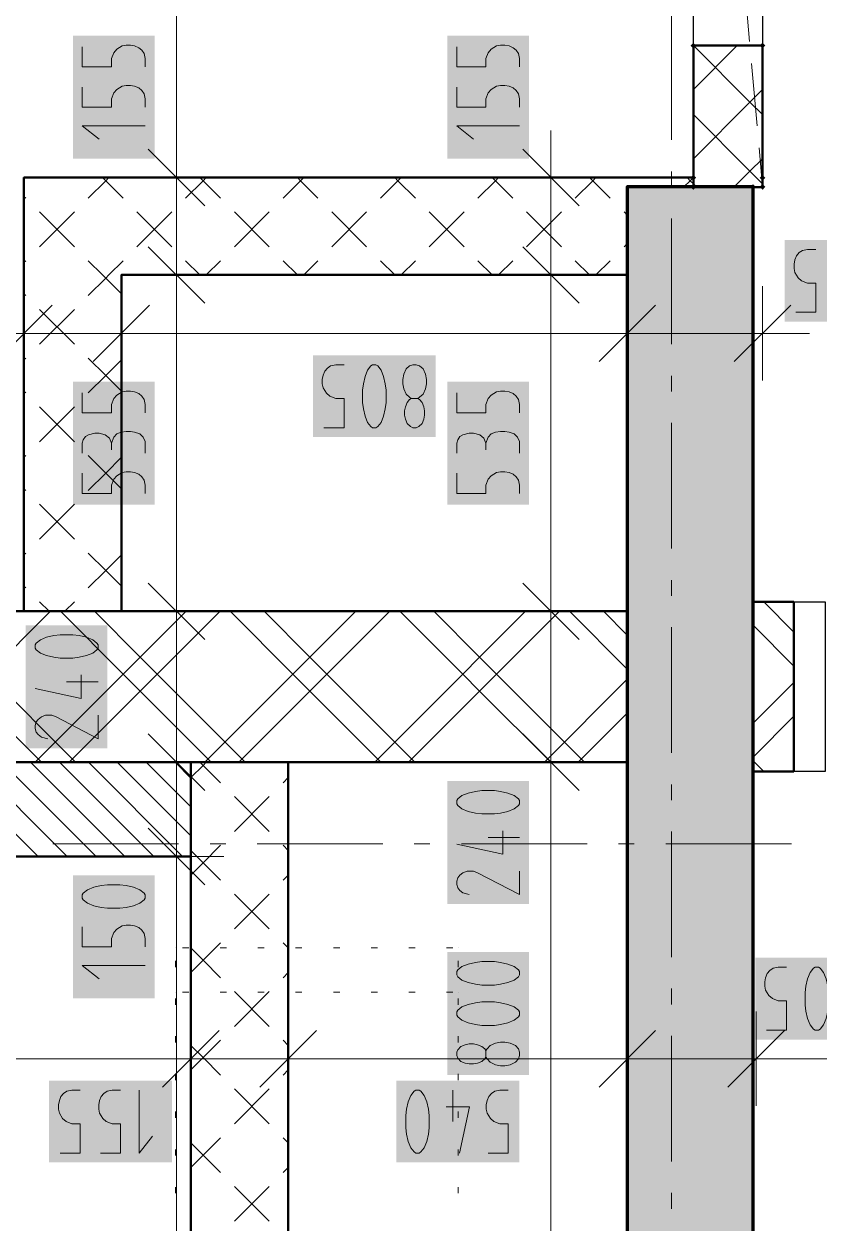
# Model space of a CAD drawing. Header units: millimetres. Extents: x 0 to 594, y 0 to 420.
# Drawn here: x 111.8 to 124.77, y 249.04 to 268.59 of the extents above; entities that cross this region are included whole.
import ezdxf

# ---------------------------------------------------------------- set-up
doc = ezdxf.new("R2010")
doc.units = ezdxf.units.MM
doc.header["$LTSCALE"] = 8
for name, color, linetype in [('PDF_Dvere', 7, 'Continuous'), ('PDF_Koty delkove', 7, 'Continuous'), ('PDF_Nabytek', 7, 'Continuous'), ('PDF_Osy hlavni', 7, 'Continuous'), ('PDF_Preklady', 7, 'Continuous'), ('PDF_Pricky CP', 7, 'Continuous'), ('PDF_Pricky sadrokarton', 7, 'Continuous'), ('PDF_Pricky zdene', 7, 'Continuous'), ('PDF_Steny akusticke', 7, 'Continuous'), ('PDF_Steny obvodove nosne', 7, 'Continuous')]:
    doc.layers.add(name, color=color, linetype=linetype)

msp = doc.modelspace()

# ---------------------------------------------------------------- linework, layer by layer
at = {"layer": 'PDF_Dvere', "lineweight": 25}
for points in [[(123.846, 268.753), (123.846, 268.24), (122.719, 268.24), (122.719, 268.753)], [(124.871, 256.401), (124.359, 256.401), (124.359, 259.169), (124.871, 259.169)]]:
    msp.add_lwpolyline(points, close=True, dxfattribs=at)
at = {"layer": 'PDF_Koty delkove', "lineweight": 18}
for points in [[(114.291, 215.761), (114.291, 230.674), (114.291, 231.802), (114.291, 255.018), (114.291, 256.555), (114.291, 259.015), (114.291, 264.499), (114.291, 266.088), (114.291, 284.64)], [(112.753, 268.219), (112.753, 267.891), (113.231, 267.891), (113.231, 268.028), (113.266, 268.123), (113.317, 268.178), (113.402, 268.233), (113.47, 268.247), (113.538, 268.247), (113.607, 268.233), (113.675, 268.205), (113.726, 268.164), (113.761, 268.11), (113.778, 268.028), (113.778, 267.891)], [(118.86, 268.219), (118.86, 267.891), (119.337, 267.891), (119.337, 268.028), (119.372, 268.123), (119.423, 268.178), (119.508, 268.233), (119.576, 268.247), (119.645, 268.247), (119.713, 268.233)], [(119.713, 268.233), (119.781, 268.205), (119.832, 268.164), (119.867, 268.11), (119.885, 268.028), (119.885, 267.891)], [(112.753, 267.562), (112.753, 267.234), (113.231, 267.234), (113.231, 267.371), (113.266, 267.466), (113.317, 267.521), (113.402, 267.576), (113.47, 267.589), (113.538, 267.589), (113.607, 267.576), (113.675, 267.548), (113.726, 267.507), (113.761, 267.453), (113.778, 267.371), (113.778, 267.234)], [(118.86, 267.562), (118.86, 267.234), (119.337, 267.234), (119.337, 267.371), (119.372, 267.466), (119.423, 267.521), (119.508, 267.576), (119.576, 267.589), (119.645, 267.589), (119.713, 267.576), (119.781, 267.548), (119.832, 267.507), (119.867, 267.453), (119.885, 267.371), (119.885, 267.234)], [(113.778, 266.932), (112.753, 266.932)], [(112.753, 266.932), (113.026, 266.714)], [(119.885, 266.932), (118.86, 266.932), (119.132, 266.714)], [(120.397, 266.088), (120.397, 266.856)], [(114.752, 265.626), (113.83, 266.549)], [(120.858, 265.626), (119.936, 266.549)], [(115.06, 266.088), (114.291, 266.088), (113.522, 266.088)], [(121.166, 266.088), (120.397, 266.088), (119.628, 266.088)], [(120.397, 246.767), (120.397, 248.355), (120.397, 256.555), (120.397, 259.015), (120.397, 264.499), (120.397, 266.088)], [(114.752, 264.038), (113.83, 264.96)], [(120.858, 264.038), (119.936, 264.96)], [(124.375, 264.744), (124.402, 264.812), (124.443, 264.863), (124.497, 264.898), (124.579, 264.916), (124.716, 264.916)], [(124.388, 263.891), (124.716, 263.891), (124.716, 264.368), (124.579, 264.368), (124.484, 264.403), (124.429, 264.454), (124.375, 264.539), (124.361, 264.607), (124.361, 264.676), (124.375, 264.744)], [(111.802, 264.316), (111.802, 263.547), (111.802, 262.778)], [(113.391, 264.316), (113.391, 263.547), (113.391, 262.778)], [(115.06, 264.499), (114.291, 264.499), (113.522, 264.499)], [(121.166, 264.499), (120.397, 264.499), (119.628, 264.499)], [(121.642, 264.316), (121.642, 263.547), (121.642, 262.778)], [(123.846, 264.316), (123.846, 263.547), (123.846, 262.778)], [(112.264, 264.008), (111.341, 263.086)], [(113.852, 264.008), (112.93, 263.086)], [(122.104, 264.008), (121.181, 263.086)], [(124.307, 264.008), (123.385, 263.086)], [(123.846, 263.547), (121.642, 263.547), (120.764, 263.547), (115.442, 263.547), (113.391, 263.547), (111.802, 263.547), (111.094, 263.547), (110.239, 263.547), (107.305, 263.547), (101.421, 263.547)], [(123.846, 263.547), (124.615, 263.547)], [(116.695, 262.009), (117.023, 262.009), (117.023, 262.487), (116.886, 262.487), (116.791, 262.522), (116.736, 262.573), (116.682, 262.658), (116.668, 262.726), (116.668, 262.795), (116.682, 262.863), (116.709, 262.931), (116.75, 262.982), (116.804, 263.017), (116.886, 263.034), (117.023, 263.034)], [(117.489, 262.009), (117.543, 262.009), (117.571, 262.026), (117.625, 262.095), (117.666, 262.197), (117.694, 262.317), (117.708, 262.418), (117.708, 262.623), (117.694, 262.726), (117.666, 262.846), (117.625, 262.948), (117.571, 263.017), (117.543, 263.034), (117.489, 263.034), (117.461, 263.017), (117.407, 262.948), (117.366, 262.846), (117.339, 262.726), (117.325, 262.623)], [(112.753, 262.579), (112.753, 262.25), (113.231, 262.25), (113.231, 262.388), (113.266, 262.483), (113.317, 262.538), (113.402, 262.592), (113.47, 262.606), (113.538, 262.606), (113.607, 262.592), (113.675, 262.565), (113.726, 262.524), (113.761, 262.47), (113.778, 262.388), (113.778, 262.25)], [(117.325, 262.623), (117.325, 262.418), (117.339, 262.317), (117.366, 262.197), (117.407, 262.095), (117.461, 262.026), (117.489, 262.009)], [(118.86, 262.579), (118.86, 262.25), (119.337, 262.25), (119.337, 262.388), (119.372, 262.483), (119.423, 262.538), (119.508, 262.592), (119.576, 262.606), (119.645, 262.606), (119.713, 262.592), (119.781, 262.565), (119.832, 262.524), (119.867, 262.47), (119.885, 262.388), (119.885, 262.25)], [(118.228, 262.487), (118.255, 262.47), (118.296, 262.418), (118.323, 262.351), (118.337, 262.282), (118.337, 262.213), (118.323, 262.146), (118.296, 262.077), (118.241, 262.026), (118.2, 262.009), (118.146, 262.009), (118.105, 262.026), (118.05, 262.077), (118.023, 262.146), (118.009, 262.213), (118.009, 262.282), (118.023, 262.351), (118.05, 262.418), (118.091, 262.47), (118.118, 262.487)], [(112.753, 261.593), (112.753, 261.758), (112.77, 261.813), (112.805, 261.867), (112.856, 261.895), (112.957, 261.922), (113.026, 261.922), (113.129, 261.895), (113.197, 261.84), (113.231, 261.758), (113.231, 261.648)], [(113.778, 261.593), (113.778, 261.785), (113.744, 261.853), (113.692, 261.908), (113.607, 261.935), (113.538, 261.949), (113.47, 261.949), (113.385, 261.935), (113.317, 261.908), (113.266, 261.853), (113.231, 261.758)], [(118.86, 261.593), (118.86, 261.758), (118.876, 261.813), (118.911, 261.867), (118.962, 261.895), (119.064, 261.922), (119.132, 261.922), (119.235, 261.895), (119.303, 261.84), (119.337, 261.758)], [(119.885, 261.593), (119.885, 261.785), (119.85, 261.853), (119.798, 261.908), (119.713, 261.935), (119.645, 261.949), (119.576, 261.949), (119.491, 261.935), (119.423, 261.908), (119.372, 261.853), (119.337, 261.758), (119.337, 261.648)], [(112.753, 261.265), (112.753, 260.936), (113.231, 260.936), (113.231, 261.073), (113.266, 261.169), (113.317, 261.224), (113.402, 261.278), (113.47, 261.292), (113.538, 261.292), (113.607, 261.278), (113.675, 261.251), (113.726, 261.21), (113.761, 261.156), (113.778, 261.073), (113.778, 260.936)], [(118.86, 261.265), (118.86, 260.936), (119.337, 260.936), (119.337, 261.073), (119.372, 261.169), (119.423, 261.224), (119.508, 261.278), (119.576, 261.292), (119.645, 261.292), (119.713, 261.278), (119.781, 261.251), (119.832, 261.21), (119.867, 261.156), (119.885, 261.073), (119.885, 260.936)], [(114.752, 258.554), (113.83, 259.476)], [(120.858, 258.554), (119.936, 259.476)], [(115.06, 259.015), (114.291, 259.015), (113.522, 259.015)], [(121.166, 259.015), (120.397, 259.015), (119.628, 259.015)], [(112.599, 258.634), (112.394, 258.634), (112.292, 258.62), (112.172, 258.593), (112.07, 258.552), (112.001, 258.498), (111.985, 258.47), (111.985, 258.416), (112.001, 258.388), (112.07, 258.334), (112.172, 258.293), (112.292, 258.265), (112.394, 258.251), (112.599, 258.251), (112.701, 258.265), (112.821, 258.293), (112.923, 258.334), (112.992, 258.388), (113.01, 258.416), (113.01, 258.47), (112.992, 258.498), (112.923, 258.552), (112.821, 258.593), (112.701, 258.62)], [(112.701, 258.62), (112.599, 258.634)], [(112.736, 257.977), (112.736, 257.594), (111.985, 257.759)], [(113.01, 257.868), (112.497, 257.868)], [(113.01, 257.32), (113.01, 256.937), (112.326, 257.293), (112.257, 257.32), (112.155, 257.32), (112.087, 257.293), (112.036, 257.252), (112.001, 257.211), (111.985, 257.156), (111.985, 257.102), (112.001, 257.047), (112.036, 257.006), (112.087, 256.964), (112.189, 256.937)], [(114.752, 256.094), (113.83, 257.016)], [(120.858, 256.094), (119.936, 257.016)], [(115.06, 256.555), (114.291, 256.555), (113.522, 256.555)], [(121.166, 256.555), (120.397, 256.555), (119.628, 256.555)], [(114.752, 254.556), (113.83, 255.479)], [(119.611, 255.437), (119.611, 255.054), (118.86, 255.219)], [(119.885, 255.328), (119.372, 255.328)], [(115.06, 255.018), (114.291, 255.018), (113.522, 255.018)], [(119.885, 254.78), (119.885, 254.397), (119.201, 254.753), (119.132, 254.78), (119.03, 254.78), (118.962, 254.753), (118.911, 254.712), (118.876, 254.671), (118.86, 254.616), (118.86, 254.562), (118.876, 254.507), (118.911, 254.466), (118.962, 254.425), (119.064, 254.397)], [(113.367, 254.557), (113.162, 254.557), (113.061, 254.543), (112.941, 254.516), (112.838, 254.475), (112.77, 254.42), (112.753, 254.393), (112.753, 254.338), (112.77, 254.31), (112.838, 254.256), (112.941, 254.215), (113.061, 254.187), (113.162, 254.173), (113.367, 254.173)], [(113.367, 254.173), (113.47, 254.187), (113.59, 254.215), (113.692, 254.256), (113.761, 254.31), (113.778, 254.338), (113.778, 254.393), (113.761, 254.42), (113.692, 254.475), (113.59, 254.516), (113.47, 254.543), (113.367, 254.557)], [(112.753, 253.873), (112.753, 253.544), (113.231, 253.544), (113.231, 253.681), (113.266, 253.777), (113.317, 253.832), (113.402, 253.886), (113.47, 253.9), (113.538, 253.9), (113.607, 253.886), (113.675, 253.859), (113.726, 253.818), (113.761, 253.763), (113.778, 253.681), (113.778, 253.544)], [(113.778, 253.243), (112.753, 253.243), (113.026, 253.024)], [(123.911, 252.187), (124.239, 252.187), (124.239, 252.665), (124.102, 252.665), (124.007, 252.7), (123.952, 252.751), (123.898, 252.836), (123.884, 252.904), (123.884, 252.973), (123.898, 253.041), (123.925, 253.109), (123.966, 253.16), (124.02, 253.195), (124.102, 253.212), (124.239, 253.212)], [(124.787, 252.204), (124.841, 252.272), (124.883, 252.375), (124.91, 252.495), (124.924, 252.596), (124.924, 252.801), (124.91, 252.904), (124.883, 253.024), (124.841, 253.126), (124.787, 253.195), (124.759, 253.212), (124.705, 253.212), (124.677, 253.195), (124.623, 253.126), (124.582, 253.024), (124.555, 252.904), (124.541, 252.801)], [(124.541, 252.801), (124.541, 252.596), (124.555, 252.495), (124.582, 252.375), (124.623, 252.272), (124.677, 252.204), (124.705, 252.187), (124.759, 252.187), (124.787, 252.204)], [(119.474, 252.647), (119.269, 252.647), (119.167, 252.633), (119.047, 252.606), (118.945, 252.565), (118.876, 252.511), (118.86, 252.483), (118.86, 252.429), (118.876, 252.401), (118.945, 252.347), (119.047, 252.306), (119.167, 252.278)], [(119.167, 252.278), (119.269, 252.264), (119.474, 252.264), (119.576, 252.278), (119.696, 252.306), (119.798, 252.347), (119.867, 252.401), (119.885, 252.429), (119.885, 252.483), (119.867, 252.511), (119.798, 252.565), (119.696, 252.606), (119.576, 252.633), (119.474, 252.647)], [(114.524, 252.489), (114.524, 251.721), (114.524, 250.952)], [(116.112, 252.489), (116.112, 251.721), (116.112, 250.952)], [(121.642, 252.489), (121.642, 251.721), (121.642, 250.952)], [(123.744, 252.489), (123.744, 251.721), (123.744, 250.952)], [(123.744, 252.489), (123.744, 251.721), (123.744, 250.952)], [(114.985, 252.182), (114.062, 251.259)], [(116.574, 252.182), (115.651, 251.259)], [(122.104, 252.182), (121.181, 251.259)], [(124.205, 252.182), (123.282, 251.259)], [(124.205, 252.182), (123.282, 251.259)], [(119.337, 251.744), (119.32, 251.717), (119.269, 251.676), (119.201, 251.648), (119.132, 251.635), (119.064, 251.635), (118.996, 251.648), (118.927, 251.676), (118.876, 251.731), (118.86, 251.772), (118.86, 251.826), (118.876, 251.867), (118.927, 251.922), (118.996, 251.949), (119.064, 251.963), (119.132, 251.963), (119.201, 251.949), (119.269, 251.922), (119.32, 251.881), (119.337, 251.854)], [(123.744, 251.721), (121.642, 251.721), (121.586, 251.721), (117.226, 251.721), (116.112, 251.721), (114.524, 251.721), (111.78, 251.721), (109.574, 251.721), (105.828, 251.721), (100.809, 251.721), (97.099, 251.721), (95.556, 251.721), (94.531, 251.721), (93.199, 251.721), (91.378, 251.721), (65.422, 251.721)], [(123.744, 251.721), (122.975, 251.721)], [(123.744, 251.721), (124.512, 251.721)], [(263.706, 251.721), (207.024, 251.721), (199.132, 251.721), (191.649, 251.721), (153.11, 251.721), (151.623, 251.721), (138.708, 251.721), (129.483, 251.721), (123.744, 251.721)], [(112.392, 250.183), (112.72, 250.183), (112.72, 250.661), (112.583, 250.661), (112.488, 250.696), (112.433, 250.747), (112.379, 250.832), (112.365, 250.9), (112.365, 250.968), (112.379, 251.037), (112.406, 251.105), (112.447, 251.156), (112.501, 251.191), (112.583, 251.208)], [(112.583, 251.208), (112.72, 251.208)], [(113.049, 250.183), (113.377, 250.183), (113.377, 250.661), (113.24, 250.661), (113.145, 250.696), (113.09, 250.747), (113.036, 250.832), (113.022, 250.9), (113.022, 250.968), (113.036, 251.037), (113.063, 251.105), (113.104, 251.156), (113.158, 251.191), (113.24, 251.208), (113.377, 251.208)], [(113.679, 251.208), (113.679, 250.183), (113.897, 250.456)], [(118.069, 250.371), (118.111, 250.268), (118.165, 250.2), (118.193, 250.183), (118.247, 250.183), (118.275, 250.2), (118.329, 250.268), (118.37, 250.371), (118.398, 250.491), (118.412, 250.592), (118.412, 250.797), (118.398, 250.9), (118.37, 251.02), (118.329, 251.122), (118.275, 251.191), (118.247, 251.208), (118.193, 251.208), (118.165, 251.191), (118.111, 251.122), (118.069, 251.02), (118.042, 250.9), (118.028, 250.797)], [(118.795, 251.208), (118.795, 250.696)], [(119.37, 250.183), (119.698, 250.183), (119.698, 250.661), (119.561, 250.661), (119.466, 250.696), (119.411, 250.747), (119.356, 250.832), (119.342, 250.9), (119.342, 250.968), (119.356, 251.037), (119.384, 251.105), (119.425, 251.156), (119.479, 251.191), (119.561, 251.208), (119.698, 251.208)], [(118.685, 250.934), (119.069, 250.934), (118.904, 250.183)], [(118.028, 250.797), (118.028, 250.592), (118.042, 250.491), (118.069, 250.371)]]:
    msp.add_lwpolyline(points, dxfattribs=at)
for points in [[(117.982, 262.795), (117.982, 262.726), (117.996, 262.641), (118.036, 262.556), (118.091, 262.505), (118.118, 262.487), (118.228, 262.487), (118.255, 262.505), (118.31, 262.556), (118.351, 262.641), (118.365, 262.726), (118.365, 262.795), (118.351, 262.88), (118.31, 262.966), (118.255, 263.017), (118.2, 263.034), (118.146, 263.034), (118.091, 263.017), (118.036, 262.966), (117.996, 262.88)], [(119.474, 256.094), (119.269, 256.094), (119.167, 256.08), (119.047, 256.053), (118.945, 256.012), (118.876, 255.958), (118.86, 255.93), (118.86, 255.876), (118.876, 255.848), (118.945, 255.794), (119.047, 255.753), (119.167, 255.725), (119.269, 255.711), (119.474, 255.711), (119.576, 255.725), (119.696, 255.753), (119.798, 255.794), (119.867, 255.848), (119.885, 255.876), (119.885, 255.93), (119.867, 255.958), (119.798, 256.012), (119.696, 256.053), (119.576, 256.08)], [(119.474, 253.304), (119.269, 253.304), (119.167, 253.29), (119.047, 253.263), (118.945, 253.222), (118.876, 253.168), (118.86, 253.14), (118.86, 253.086), (118.876, 253.058), (118.945, 253.004), (119.047, 252.963), (119.167, 252.935), (119.269, 252.921), (119.474, 252.921), (119.576, 252.935), (119.696, 252.963), (119.798, 253.004), (119.867, 253.058), (119.885, 253.086), (119.885, 253.14), (119.867, 253.168), (119.798, 253.222), (119.696, 253.263), (119.576, 253.29)], [(119.645, 251.99), (119.576, 251.99), (119.491, 251.976), (119.406, 251.936), (119.355, 251.881), (119.337, 251.854), (119.337, 251.744), (119.355, 251.717), (119.406, 251.662), (119.491, 251.621), (119.576, 251.607), (119.645, 251.607), (119.73, 251.621), (119.816, 251.662), (119.867, 251.717), (119.885, 251.772), (119.885, 251.826), (119.867, 251.881), (119.816, 251.936), (119.73, 251.976)]]:
    msp.add_lwpolyline(points, close=True, dxfattribs=at)
at = {"layer": 'PDF_Koty delkove', "color": 7, "lineweight": 18, "true_color": 0xffffff, "transparency": 33554559}
for points in [[(113.932, 266.395), (113.932, 268.4), (112.6, 266.395), (112.6, 268.4)], [(120.038, 266.395), (120.038, 268.4), (118.706, 266.395), (118.706, 268.4)], [(126.212, 265.069), (124.207, 265.069), (126.212, 263.737), (124.207, 263.737)], [(118.519, 263.188), (116.514, 263.188), (118.519, 261.856), (116.514, 261.856)], [(113.932, 260.755), (113.932, 262.759), (112.6, 260.755), (112.6, 262.759)], [(120.038, 260.755), (120.038, 262.759), (118.706, 260.755), (118.706, 262.759)], [(113.163, 256.783), (113.163, 258.788), (111.831, 256.783), (111.831, 258.788)], [(120.038, 254.243), (120.038, 256.248), (118.706, 254.243), (118.706, 256.248)], [(113.932, 252.705), (113.932, 254.71), (112.6, 252.705), (112.6, 254.71)], [(120.038, 251.453), (120.038, 253.458), (118.706, 251.453), (118.706, 253.458)], [(125.735, 253.366), (123.73, 253.366), (125.735, 252.034), (123.73, 252.034)], [(114.216, 251.362), (112.211, 251.362), (114.216, 250.029), (112.211, 250.029)], [(119.88, 251.362), (117.875, 251.362), (119.88, 250.029), (117.875, 250.029)]]:
    msp.add_solid(points, dxfattribs=at)
at = {"layer": 'PDF_Nabytek', "lineweight": 13}
for points in [[(114.271, 253.526), (114.271, 253.526)], [(114.271, 253.526), (114.271, 253.526)], [(114.491, 253.526), (114.388, 253.526)], [(115.106, 253.526), (115.003, 253.526)], [(115.721, 253.526), (115.618, 253.526)], [(116.336, 253.526), (116.233, 253.526)], [(116.951, 253.526), (116.848, 253.526)], [(117.566, 253.526), (117.463, 253.526)], [(118.181, 253.526), (118.078, 253.526)], [(118.796, 253.526), (118.693, 253.526)], [(118.883, 253.526), (118.883, 253.526)], [(118.883, 253.526), (118.883, 253.526)], [(114.271, 253.216), (114.271, 253.318)], [(118.883, 253.216), (118.883, 253.318)], [(114.271, 252.808), (114.271, 252.808)], [(114.491, 252.808), (114.388, 252.808)], [(115.106, 252.808), (115.003, 252.808)], [(115.721, 252.808), (115.618, 252.808)], [(116.336, 252.808), (116.233, 252.808)], [(116.951, 252.808), (116.848, 252.808)], [(117.566, 252.808), (117.463, 252.808)], [(118.181, 252.808), (118.078, 252.808)], [(118.796, 252.808), (118.693, 252.808)], [(118.883, 252.808), (118.883, 252.808)], [(114.271, 252.601), (114.271, 252.703)], [(118.883, 252.601), (118.883, 252.703)], [(114.271, 251.986), (114.271, 252.088)], [(118.883, 251.986), (118.883, 252.088)], [(114.271, 251.371), (114.271, 251.473)], [(118.883, 251.371), (118.883, 251.473)], [(114.271, 250.756), (114.271, 250.858)], [(118.883, 250.756), (118.883, 250.858)], [(114.271, 250.141), (114.271, 250.243)], [(118.883, 250.141), (118.883, 250.243)], [(114.271, 249.526), (114.271, 249.628)], [(118.883, 249.526), (118.883, 249.628)]]:
    msp.add_lwpolyline(points, dxfattribs=at)
at = {"layer": 'PDF_Osy hlavni', "lineweight": 18}
for points in [[(122.36, 266.7), (122.36, 268.75)], [(122.36, 265.932), (122.36, 266.188)], [(122.36, 263.369), (122.36, 265.419)], [(122.36, 262.6), (122.36, 262.857)], [(122.36, 260.038), (122.36, 262.088)], [(122.36, 259.269), (122.36, 259.525)], [(122.36, 256.707), (122.36, 258.757)], [(122.36, 255.938), (122.36, 256.194)], [(122.36, 253.375), (122.36, 255.425)], [(114.324, 255.223), (112.275, 255.223)], [(115.093, 255.223), (114.837, 255.223)], [(117.656, 255.223), (115.606, 255.223)], [(118.424, 255.223), (118.168, 255.223)], [(120.987, 255.223), (118.937, 255.223)], [(121.756, 255.223), (121.499, 255.223)], [(124.318, 255.223), (122.268, 255.223)], [(122.36, 252.607), (122.36, 252.863)], [(122.36, 250.044), (122.36, 252.094)], [(122.36, 249.275), (122.36, 249.532)]]:
    msp.add_lwpolyline(points, dxfattribs=at)
at = {"layer": 'PDF_Preklady', "lineweight": 18}
for points in [[(123.637, 268.307), (123.547, 269.328)], [(122.719, 268.24), (122.719, 268.494)], [(123.846, 268.24), (123.846, 268.494)], [(122.719, 267.469), (122.719, 268.24)], [(123.846, 267.469), (123.846, 268.24)], [(123.759, 266.928), (123.669, 267.949)], [(122.719, 266.088), (122.719, 267.11)], [(123.846, 266.085), (123.846, 267.11)], [(123.692, 265.934), (123.846, 265.934), (123.79, 266.571)], [(122.719, 266.085), (122.719, 266.088)], [(123.692, 265.934), (123.037, 265.934)]]:
    msp.add_lwpolyline(points, dxfattribs=at)
at = {"layer": 'PDF_Preklady', "lineweight": 18, "transparency": 33554559}
for points in [[(122.719, 268.194), (122.672, 268.24), (122.765, 268.24), (122.719, 268.286)], [(122.719, 268.194), (122.672, 268.24), (122.765, 268.24), (122.719, 268.286)], [(123.846, 268.194), (123.8, 268.24), (123.892, 268.24), (123.846, 268.286)], [(123.846, 268.194), (123.8, 268.24), (123.892, 268.24), (123.846, 268.286)], [(122.719, 266.042), (122.672, 266.088), (122.765, 266.088), (122.719, 266.134)], [(122.719, 266.042), (122.672, 266.088), (122.765, 266.088), (122.719, 266.134)], [(123.846, 266.036), (123.8, 266.083), (123.892, 266.083), (123.846, 266.129)], [(123.846, 266.036), (123.8, 266.083), (123.892, 266.083), (123.846, 266.129)], [(122.719, 265.888), (122.672, 265.934), (122.765, 265.934), (122.719, 265.98)], [(122.765, 265.934), (122.719, 265.888), (122.719, 265.98), (122.672, 265.934)], [(123.738, 265.934), (123.692, 265.888), (123.692, 265.98), (123.646, 265.934)], [(123.738, 265.934), (123.692, 265.888), (123.692, 265.98), (123.646, 265.934)], [(123.85, 265.888), (123.8, 265.93), (123.892, 265.938), (123.842, 265.98)], [(123.846, 265.888), (123.8, 265.934), (123.892, 265.934), (123.846, 265.98)], [(123.892, 265.934), (123.846, 265.888), (123.846, 265.98), (123.8, 265.934)]]:
    msp.add_solid(points, dxfattribs=at)
at = {"layer": 'PDF_Pricky CP', "lineweight": 50}
for points in [[(111.802, 264.499), (111.802, 259.015), (113.391, 259.015), (113.391, 264.499), (121.642, 264.499), (121.642, 265.934), (122.719, 265.934), (122.719, 266.088), (111.802, 266.088), (111.802, 264.499)], [(116.112, 248.355), (116.112, 256.555), (114.524, 256.555), (114.524, 246.767), (116.112, 246.767)]]:
    msp.add_lwpolyline(points, dxfattribs=at)
at = {"layer": 'PDF_Pricky CP', "lineweight": 9}
for points in [[(113.419, 265.752), (113.135, 266.036), (113.084, 266.088)], [(113.135, 266.036), (113.186, 266.088)], [(114.439, 265.752), (114.724, 266.036), (114.775, 266.088)], [(115.008, 265.752), (114.724, 266.036), (114.672, 266.088)], [(116.597, 265.752), (116.312, 266.036), (116.261, 266.088)], [(116.312, 266.036), (116.364, 266.088)], [(118.185, 265.752), (117.901, 266.036), (117.85, 266.088)], [(117.901, 266.036), (117.952, 266.088)], [(119.774, 265.752), (119.49, 266.036), (119.439, 266.088)], [(119.49, 266.036), (119.541, 266.088)], [(121.363, 265.752), (121.079, 266.036), (121.027, 266.088)], [(121.079, 266.036), (121.13, 266.088)], [(122.565, 265.934), (122.667, 266.036), (122.719, 266.088)], [(122.719, 265.985), (122.667, 266.036), (122.616, 266.088)], [(113.135, 266.036), (112.85, 265.752)], [(116.312, 266.036), (116.028, 265.752)], [(117.901, 266.036), (117.617, 265.752)], [(119.49, 266.036), (119.205, 265.752)], [(121.079, 266.036), (120.794, 265.752)], [(111.831, 265.752), (111.802, 265.78)], [(112.625, 264.958), (112.056, 265.526)], [(112.625, 265.526), (112.056, 264.958)], [(114.214, 264.958), (113.645, 265.526)], [(114.214, 265.526), (113.645, 264.958)], [(115.802, 264.958), (115.234, 265.526)], [(115.802, 265.526), (115.234, 264.958)], [(117.391, 264.958), (116.822, 265.526)], [(117.391, 265.526), (116.822, 264.958)], [(118.98, 264.958), (118.411, 265.526)], [(118.98, 265.526), (118.411, 264.958)], [(120.569, 264.958), (120, 265.526)], [(120.569, 265.526), (120, 264.958)], [(121.642, 265.473), (121.589, 265.526)], [(121.642, 265.011), (121.589, 264.958)], [(111.802, 264.704), (111.831, 264.732)], [(113.084, 264.499), (112.85, 264.732)], [(113.186, 264.499), (113.419, 264.732)], [(114.672, 264.499), (114.439, 264.732)], [(114.775, 264.499), (115.008, 264.732)], [(116.261, 264.499), (116.028, 264.732)], [(116.364, 264.499), (116.597, 264.732)], [(117.85, 264.499), (117.617, 264.732)], [(117.952, 264.499), (118.185, 264.732)], [(119.439, 264.499), (119.205, 264.732)], [(119.541, 264.499), (119.774, 264.732)], [(121.027, 264.499), (120.794, 264.732)], [(121.13, 264.499), (121.363, 264.732)], [(112.85, 264.163), (113.135, 264.448), (113.186, 264.499)], [(113.391, 264.191), (113.135, 264.448), (113.084, 264.499)], [(111.831, 264.163), (111.802, 264.191)], [(112.625, 263.369), (112.056, 263.938)], [(112.625, 263.938), (112.056, 263.369)], [(111.802, 263.115), (111.831, 263.143)], [(113.391, 262.603), (113.135, 262.859), (112.85, 263.143)], [(112.85, 262.575), (113.135, 262.859), (113.391, 263.115)], [(111.831, 262.575), (111.802, 262.603)], [(112.625, 261.78), (112.056, 262.349)], [(112.625, 262.349), (112.056, 261.78)], [(111.802, 261.526), (111.831, 261.555)], [(113.391, 261.014), (113.135, 261.27), (112.85, 261.555)], [(112.85, 260.986), (113.135, 261.27), (113.391, 261.526)], [(111.831, 260.986), (111.802, 261.014)], [(112.625, 260.191), (112.056, 260.76)], [(112.625, 260.76), (112.056, 260.191)], [(111.802, 259.938), (111.831, 259.966)], [(113.391, 259.425), (113.135, 259.681), (112.85, 259.966)], [(112.85, 259.397), (113.135, 259.681), (113.391, 259.938)], [(111.831, 259.397), (111.802, 259.425)], [(112.212, 259.015), (112.056, 259.171)], [(112.625, 259.171), (112.469, 259.015)], [(114.524, 256.304), (114.724, 256.504), (114.775, 256.555)], [(115.008, 256.22), (114.724, 256.504), (114.672, 256.555)], [(116.112, 256.304), (116.028, 256.22)], [(115.802, 255.425), (115.234, 255.994)], [(115.802, 255.994), (115.234, 255.425)], [(115.008, 254.631), (114.724, 254.915), (115.008, 255.2)], [(116.112, 255.115), (116.028, 255.2)], [(114.724, 254.915), (114.524, 255.115)], [(114.724, 254.915), (114.524, 254.715)], [(116.112, 254.715), (116.028, 254.631)], [(115.802, 253.836), (115.234, 254.405)], [(115.802, 254.405), (115.234, 253.836)], [(114.524, 253.127), (114.724, 253.327), (115.008, 253.611)], [(116.112, 253.526), (116.028, 253.611)], [(115.008, 253.042), (114.724, 253.327), (114.524, 253.526)], [(116.112, 253.127), (116.028, 253.042)], [(115.802, 252.248), (115.234, 252.817)], [(115.802, 252.817), (115.234, 252.248)], [(115.008, 251.453), (114.724, 251.738), (115.008, 252.022)], [(116.112, 251.938), (116.028, 252.022)], [(114.724, 251.738), (114.524, 251.938)], [(114.724, 251.738), (114.524, 251.538)], [(116.112, 251.538), (116.028, 251.453)], [(115.802, 250.659), (115.234, 251.228)], [(115.802, 251.228), (115.234, 250.659)], [(114.524, 249.949), (114.724, 250.149), (115.008, 250.433)], [(116.112, 250.349), (116.028, 250.433)], [(115.008, 249.865), (114.724, 250.149), (114.524, 250.349)], [(116.112, 249.949), (116.028, 249.865)], [(115.802, 249.07), (115.234, 249.639)], [(115.802, 249.639), (115.234, 249.07)]]:
    msp.add_lwpolyline(points, dxfattribs=at)
at = {"layer": 'PDF_Pricky sadrokarton', "lineweight": 50}
msp.add_lwpolyline([(95.556, 255.018), (97.094, 255.018), (114.524, 255.018), (114.524, 256.555), (94.531, 256.555), (94.531, 255.018)], dxfattribs=at)
at = {"layer": 'PDF_Pricky sadrokarton', "lineweight": 9}
for points in [[(112.034, 255.018), (110.497, 256.555)], [(112.505, 255.018), (110.968, 256.555)], [(112.977, 255.018), (111.439, 256.555)], [(113.448, 255.018), (111.91, 256.555)], [(113.919, 255.018), (112.381, 256.555)], [(114.39, 255.018), (112.852, 256.555)], [(114.524, 255.355), (113.323, 256.555)], [(114.524, 255.826), (113.795, 256.555)], [(114.524, 256.297), (114.266, 256.555)]]:
    msp.add_lwpolyline(points, dxfattribs=at)
at = {"layer": 'PDF_Pricky zdene', "lineweight": 9}
for points in [[(123.846, 267.113), (123.641, 267.318), (122.719, 268.24)], [(123.436, 268.24), (122.719, 267.523)], [(123.846, 267.523), (123.641, 267.318), (122.719, 266.395)], [(123.846, 265.985), (123.641, 266.19), (122.719, 267.113)], [(123.846, 266.395), (123.641, 266.19), (123.385, 265.934)], [(122.77, 265.934), (122.719, 265.985)]]:
    msp.add_lwpolyline(points, dxfattribs=at)
at = {"layer": 'PDF_Pricky zdene', "lineweight": 50}
msp.add_lwpolyline([(122.719, 268.24), (123.846, 268.24), (123.846, 265.934), (123.846, 265.929), (123.692, 265.929), (123.692, 265.934), (122.719, 265.934), (122.719, 266.088), (122.719, 268.24)], dxfattribs=at)
at = {"layer": 'PDF_Steny akusticke', "lineweight": 50}
for points in [[(124.359, 259.169), (123.846, 259.169), (123.692, 259.169), (123.692, 259.015), (123.692, 256.401), (123.744, 256.401), (124.359, 256.401)], [(124.359, 259.169), (124.359, 256.401)], [(93.199, 259.015), (93.199, 256.555), (94.531, 256.555), (114.524, 256.555), (116.112, 256.555), (121.642, 256.555), (121.642, 259.015), (113.391, 259.015), (111.802, 259.015), (95.812, 259.015)]]:
    msp.add_lwpolyline(points, dxfattribs=at)
at = {"layer": 'PDF_Steny akusticke', "lineweight": 9}
for points in [[(124.359, 258.677), (123.867, 259.169)], [(112.643, 256.555), (111.208, 257.99), (110.931, 258.267), (110.183, 259.015)], [(110.931, 257.713), (111.208, 257.99), (112.233, 259.015)], [(111.987, 256.555), (113.422, 257.99), (113.699, 258.267), (114.447, 259.015)], [(112.54, 256.555), (113.699, 257.713), (113.422, 257.99), (112.397, 259.015)], [(115.41, 256.555), (113.975, 257.99), (113.699, 258.267), (112.95, 259.015)], [(113.699, 257.713), (113.975, 257.99), (115, 259.015)], [(117.214, 259.015), (116.466, 258.267), (116.189, 257.99), (115.164, 259.015)], [(118.178, 256.555), (116.743, 257.99), (116.466, 258.267), (115.718, 259.015)], [(116.466, 257.713), (116.743, 257.99), (117.768, 259.015)], [(118.957, 257.99), (117.932, 259.015)], [(118.075, 256.555), (119.234, 257.713), (119.51, 257.99), (120.535, 259.015)], [(120.945, 256.555), (119.51, 257.99), (119.234, 258.267), (118.485, 259.015)], [(118.957, 257.99), (119.234, 258.267), (119.982, 259.015)], [(121.642, 258.072), (120.699, 259.015)], [(121.642, 258.626), (121.253, 259.015)], [(124.359, 258.123), (123.692, 258.79)], [(115.308, 256.555), (116.466, 257.713), (116.189, 257.99), (114.754, 256.555)], [(120.392, 256.555), (119.234, 257.713), (118.957, 257.99), (117.522, 256.555)], [(120.289, 256.555), (121.642, 257.908)], [(123.692, 257.191), (124.359, 257.857)], [(112.089, 256.555), (110.931, 257.713)], [(114.857, 256.555), (113.699, 257.713)], [(117.624, 256.555), (116.466, 257.713)], [(120.843, 256.555), (121.642, 257.355)], [(123.692, 256.637), (124.359, 257.303)], [(123.867, 256.401), (123.692, 256.576)]]:
    msp.add_lwpolyline(points, dxfattribs=at)
at = {"layer": 'PDF_Steny obvodove nosne', "lineweight": 70}
for points in [[(123.692, 259.015), (123.692, 259.169), (123.692, 265.929), (123.692, 265.934), (122.719, 265.934), (121.642, 265.934), (121.642, 264.499), (121.642, 259.015)], [(121.642, 259.015), (121.642, 256.555), (121.642, 248.355), (121.642, 246.767), (121.642, 231.802), (121.642, 229.188), (123.692, 229.188), (123.692, 231.802), (123.692, 256.401), (123.692, 259.015)]]:
    msp.add_lwpolyline(points, dxfattribs=at)
at = {"layer": 'PDF_Steny obvodove nosne', "color": 9, "lineweight": 9, "true_color": 0xc0c0c0, "transparency": 33554559}
for points in [[(121.642, 265.934), (121.642, 259.015), (123.692, 265.934), (123.692, 259.015)], [(121.642, 259.015), (121.642, 229.188), (123.692, 259.015), (123.692, 229.188)]]:
    msp.add_solid(points, dxfattribs=at)

doc.saveas('drawing.dxf')
